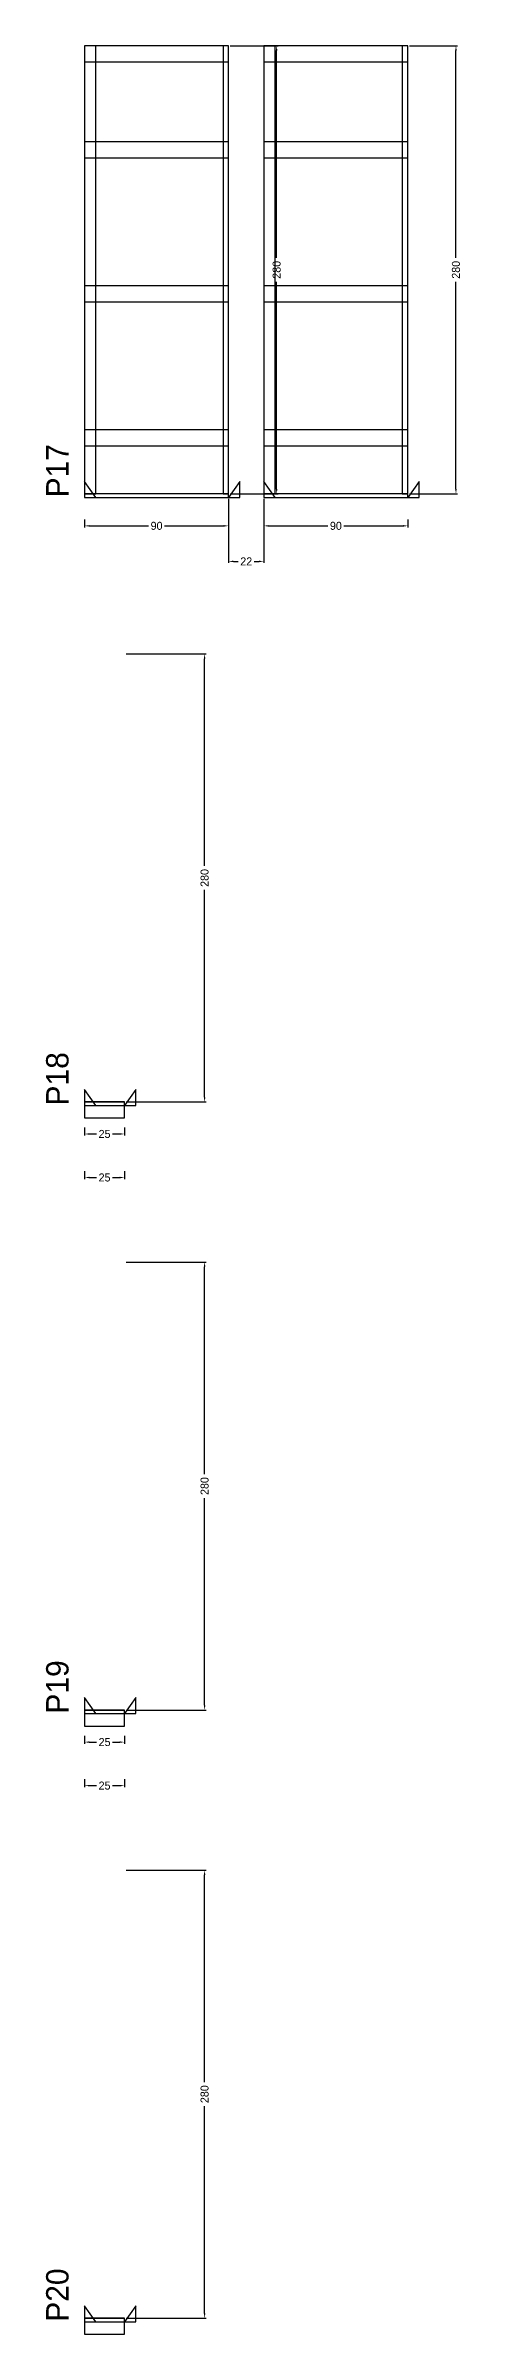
# Model space of a CAD drawing. Header units: centimetres. Extents: x -10500 to 4299, y -38766 to 295.
# Drawn here: x 3976 to 4235, y -7228 to -5798 of the extents above; entities that cross this region are included whole.
import ezdxf

# ---------------------------------------------------------------- set-up
doc = ezdxf.new("R2010")
doc.units = ezdxf.units.CM
for name, color, linetype in [('COTA', 241, 'Continuous'), ('NOMENCLATURA', 7, 'Continuous'), ('SARR_2.2x10', 60, 'Continuous'), ('SARR_2.2x7', 40, 'Continuous'), ('SARR_3.5x7', 81, 'Continuous')]:
    doc.layers.add(name, color=color, linetype=linetype)
doc.dimstyles.new('PAINEL-NOVA', dxfattribs={"dimtxt": 5, "dimasz": 3, "dimexe": 1, "dimexo": 1, "dimgap": 1, "dimtad": 1, "dimcen": 2.5, "dimazin": 3, "dimtfac": 1, "dimtmove": 0, "dimatfit": 3})

# ---------------------------------------------------------------- blocks, each defined once
blk = doc.blocks.new('_CLOSEDFILLED')
at = {"color": 0, "linetype": 'BYBLOCK'}
blk.add_solid([(-1, 0.16), (0, 0), (-1, -0.16)], dxfattribs=at)
blk = doc.blocks.new('*D493')
for p, q in [((4000, -6093.8), (4000, -6098.8)), ((4003, -6097.8), (4040, -6097.8)), ((4050, -6097.8), (4087, -6097.8)), ((4090, -6093.8), (4090, -6098.8))]:
    blk.add_line(p, q)
at = {"layer": 'Defpoints'}
for p in [(4000, -6092.8), (4000, -6097.8), (4090, -6092.8)]:
    blk.add_point(p, dxfattribs=at)
at = {"layer": 'SARR_2.2x10', "xscale": 3, "yscale": 3, "rotation": 180}
blk.add_blockref('_CLOSEDFILLED', (4000, -6097.8), dxfattribs=at)
at = {"layer": 'SARR_2.2x10', "xscale": 3, "yscale": 3}
blk.add_blockref('_CLOSEDFILLED', (4090, -6097.8), dxfattribs=at)
at = {"layer": 'SARR_2.2x10', "insert": (4045, -6097.8), "char_height": 5, "attachment_point": 5}
blk.add_mtext('90', dxfattribs=at)
blk = doc.blocks.new('*D494')
for p, q in [((4091, -5797.8), (4121, -5797.8)), ((4120, -5930.3), (4120, -5800.8)), ((4120, -6074.8), (4120, -5945.3)), ((4091, -6077.8), (4121, -6077.8))]:
    blk.add_line(p, q)
at = {"layer": 'Defpoints'}
for p in [(4090, -5797.8), (4090, -6077.8), (4120, -6077.8)]:
    blk.add_point(p, dxfattribs=at)
at = {"layer": 'SARR_2.2x10', "xscale": 3, "yscale": 3}
for p, rotation in [((4120, -5797.8), 90), ((4120, -6077.8), 270)]:
    blk.add_blockref('_CLOSEDFILLED', p, dxfattribs=dict(at, rotation=rotation))
at = {"layer": 'SARR_2.2x10', "insert": (4120, -5937.8), "char_height": 5, "attachment_point": 5, "rotation": 90}
blk.add_mtext('280', dxfattribs=at)
blk = doc.blocks.new('GRA-E')
at = {"layer": 'SARR_2.2x7'}
blk.add_lwpolyline([(0, 0), (7, 0), (0, 10)], close=True, dxfattribs=at)
blk = doc.blocks.new('GRA-D')
at = {"layer": 'SARR_2.2x7'}
blk.add_lwpolyline([(0, 0), (7, 0), (7, 10)], close=True, dxfattribs=at)
blk = doc.blocks.new('*D495')
for p, q in [((4112, -6093.8), (4112, -6098.8)), ((4115, -6097.8), (4152, -6097.8)), ((4162, -6097.8), (4199, -6097.8)), ((4202, -6093.8), (4202, -6098.8))]:
    blk.add_line(p, q)
at = {"layer": 'Defpoints'}
for p in [(4112, -6092.8), (4112, -6097.8), (4202, -6092.8)]:
    blk.add_point(p, dxfattribs=at)
at = {"layer": 'SARR_2.2x10', "xscale": 3, "yscale": 3, "rotation": 180}
blk.add_blockref('_CLOSEDFILLED', (4112, -6097.8), dxfattribs=at)
at = {"layer": 'SARR_2.2x10', "xscale": 3, "yscale": 3}
blk.add_blockref('_CLOSEDFILLED', (4202, -6097.8), dxfattribs=at)
at = {"layer": 'SARR_2.2x10', "insert": (4157, -6097.8), "char_height": 5, "attachment_point": 5}
blk.add_mtext('90', dxfattribs=at)
blk = doc.blocks.new('*D496')
for p, q in [((4203, -5797.8), (4233, -5797.8)), ((4232, -5930.3), (4232, -5800.8)), ((4232, -6074.8), (4232, -5945.3)), ((4203, -6077.8), (4233, -6077.8))]:
    blk.add_line(p, q)
at = {"layer": 'Defpoints'}
for p in [(4202, -5797.8), (4202, -6077.8), (4232, -6077.8)]:
    blk.add_point(p, dxfattribs=at)
at = {"layer": 'SARR_2.2x10', "xscale": 3, "yscale": 3}
for p, rotation in [((4232, -5797.8), 90), ((4232, -6077.8), 270)]:
    blk.add_blockref('_CLOSEDFILLED', p, dxfattribs=dict(at, rotation=rotation))
at = {"layer": 'SARR_2.2x10', "insert": (4232, -5937.8), "char_height": 5, "attachment_point": 5, "rotation": 90}
blk.add_mtext('280', dxfattribs=at)
blk = doc.blocks.new('*D497')
for p, q in [((4203, -5797.8), (4233, -5797.8)), ((4232, -5930.3), (4232, -5800.8)), ((4232, -6074.8), (4232, -5945.3)), ((4203, -6077.8), (4233, -6077.8))]:
    blk.add_line(p, q)
at = {"layer": 'Defpoints'}
for p in [(4202, -5797.8), (4202, -6077.8), (4232, -6077.8)]:
    blk.add_point(p, dxfattribs=at)
at = {"layer": 'SARR_2.2x10', "xscale": 3, "yscale": 3}
for p, rotation in [((4232, -5797.8), 90), ((4232, -6077.8), 270)]:
    blk.add_blockref('_CLOSEDFILLED', p, dxfattribs=dict(at, rotation=rotation))
at = {"layer": 'SARR_2.2x10', "insert": (4232, -5937.8), "char_height": 5, "attachment_point": 5, "rotation": 90}
blk.add_mtext('280', dxfattribs=at)
blk = doc.blocks.new('*D498')
for p, q in [((4203, -5797.8), (4233, -5797.8)), ((4232, -5930.3), (4232, -5800.8)), ((4232, -6074.8), (4232, -5945.3)), ((4203, -6077.8), (4233, -6077.8))]:
    blk.add_line(p, q)
at = {"layer": 'Defpoints'}
for p in [(4202, -5797.8), (4202, -6077.8), (4232, -6077.8)]:
    blk.add_point(p, dxfattribs=at)
at = {"layer": 'SARR_2.2x10', "xscale": 3, "yscale": 3}
for p, rotation in [((4232, -5797.8), 90), ((4232, -6077.8), 270)]:
    blk.add_blockref('_CLOSEDFILLED', p, dxfattribs=dict(at, rotation=rotation))
at = {"layer": 'SARR_2.2x10', "insert": (4232, -5937.8), "char_height": 5, "attachment_point": 5, "rotation": 90}
blk.add_mtext('280', dxfattribs=at)
blk = doc.blocks.new('*D499')
for p, q in [((4203, -5797.8), (4233, -5797.8)), ((4232, -5930.3), (4232, -5800.8)), ((4232, -6074.8), (4232, -5945.3)), ((4203, -6077.8), (4233, -6077.8))]:
    blk.add_line(p, q)
at = {"layer": 'Defpoints'}
for p in [(4202, -5797.8), (4202, -6077.8), (4232, -6077.8)]:
    blk.add_point(p, dxfattribs=at)
at = {"layer": 'SARR_2.2x10', "xscale": 3, "yscale": 3}
for p, rotation in [((4232, -5797.8), 90), ((4232, -6077.8), 270)]:
    blk.add_blockref('_CLOSEDFILLED', p, dxfattribs=dict(at, rotation=rotation))
at = {"layer": 'SARR_2.2x10', "insert": (4232, -5937.8), "char_height": 5, "attachment_point": 5, "rotation": 90}
blk.add_mtext('280', dxfattribs=at)
blk = doc.blocks.new('*D500')
for p, q in [((4203, -5797.8), (4233, -5797.8)), ((4232, -5930.3), (4232, -5800.8)), ((4232, -6074.8), (4232, -5945.3)), ((4203, -6077.8), (4233, -6077.8))]:
    blk.add_line(p, q)
at = {"layer": 'Defpoints'}
for p in [(4202, -5797.8), (4202, -6077.8), (4232, -6077.8)]:
    blk.add_point(p, dxfattribs=at)
at = {"layer": 'SARR_2.2x10', "xscale": 3, "yscale": 3}
for p, rotation in [((4232, -5797.8), 90), ((4232, -6077.8), 270)]:
    blk.add_blockref('_CLOSEDFILLED', p, dxfattribs=dict(at, rotation=rotation))
at = {"layer": 'SARR_2.2x10', "insert": (4232, -5937.8), "char_height": 5, "attachment_point": 5, "rotation": 90}
blk.add_mtext('280', dxfattribs=at)
blk = doc.blocks.new('*D501')
for p, q in [((4203, -5797.8), (4233, -5797.8)), ((4232, -5930.3), (4232, -5800.8)), ((4232, -6074.8), (4232, -5945.3)), ((4203, -6077.8), (4233, -6077.8))]:
    blk.add_line(p, q)
at = {"layer": 'Defpoints'}
for p in [(4202, -5797.8), (4202, -6077.8), (4232, -6077.8)]:
    blk.add_point(p, dxfattribs=at)
at = {"layer": 'SARR_2.2x10', "xscale": 3, "yscale": 3}
for p, rotation in [((4232, -5797.8), 90), ((4232, -6077.8), 270)]:
    blk.add_blockref('_CLOSEDFILLED', p, dxfattribs=dict(at, rotation=rotation))
at = {"layer": 'SARR_2.2x10', "insert": (4232, -5937.8), "char_height": 5, "attachment_point": 5, "rotation": 90}
blk.add_mtext('280', dxfattribs=at)
blk = doc.blocks.new('*D502')
for p, q in [((4203, -5797.8), (4233, -5797.8)), ((4232, -5930.3), (4232, -5800.8)), ((4232, -6074.8), (4232, -5945.3)), ((4203, -6077.8), (4233, -6077.8))]:
    blk.add_line(p, q)
at = {"layer": 'Defpoints'}
for p in [(4202, -5797.8), (4202, -6077.8), (4232, -6077.8)]:
    blk.add_point(p, dxfattribs=at)
at = {"layer": 'SARR_2.2x10', "xscale": 3, "yscale": 3}
for p, rotation in [((4232, -5797.8), 90), ((4232, -6077.8), 270)]:
    blk.add_blockref('_CLOSEDFILLED', p, dxfattribs=dict(at, rotation=rotation))
at = {"layer": 'SARR_2.2x10', "insert": (4232, -5937.8), "char_height": 5, "attachment_point": 5, "rotation": 90}
blk.add_mtext('280', dxfattribs=at)
blk = doc.blocks.new('*D503')
for p, q in [((4203, -5797.8), (4233, -5797.8)), ((4232, -5930.3), (4232, -5800.8)), ((4232, -6074.8), (4232, -5945.3)), ((4203, -6077.8), (4233, -6077.8))]:
    blk.add_line(p, q)
at = {"layer": 'Defpoints'}
for p in [(4202, -5797.8), (4202, -6077.8), (4232, -6077.8)]:
    blk.add_point(p, dxfattribs=at)
at = {"layer": 'SARR_2.2x10', "xscale": 3, "yscale": 3}
for p, rotation in [((4232, -5797.8), 90), ((4232, -6077.8), 270)]:
    blk.add_blockref('_CLOSEDFILLED', p, dxfattribs=dict(at, rotation=rotation))
at = {"layer": 'SARR_2.2x10', "insert": (4232, -5937.8), "char_height": 5, "attachment_point": 5, "rotation": 90}
blk.add_mtext('280', dxfattribs=at)
blk = doc.blocks.new('*D504')
for p, q in [((4203, -5797.8), (4233, -5797.8)), ((4232, -5930.3), (4232, -5800.8)), ((4232, -6074.8), (4232, -5945.3)), ((4203, -6077.8), (4233, -6077.8))]:
    blk.add_line(p, q)
at = {"layer": 'Defpoints'}
for p in [(4202, -5797.8), (4202, -6077.8), (4232, -6077.8)]:
    blk.add_point(p, dxfattribs=at)
at = {"layer": 'SARR_2.2x10', "xscale": 3, "yscale": 3}
for p, rotation in [((4232, -5797.8), 90), ((4232, -6077.8), 270)]:
    blk.add_blockref('_CLOSEDFILLED', p, dxfattribs=dict(at, rotation=rotation))
at = {"layer": 'SARR_2.2x10', "insert": (4232, -5937.8), "char_height": 5, "attachment_point": 5, "rotation": 90}
blk.add_mtext('280', dxfattribs=at)
blk = doc.blocks.new('*D505')
for p, q in [((4203, -5797.8), (4233, -5797.8)), ((4232, -5930.3), (4232, -5800.8)), ((4232, -6074.8), (4232, -5945.3)), ((4203, -6077.8), (4233, -6077.8))]:
    blk.add_line(p, q)
at = {"layer": 'Defpoints'}
for p in [(4202, -5797.8), (4202, -6077.8), (4232, -6077.8)]:
    blk.add_point(p, dxfattribs=at)
at = {"layer": 'SARR_2.2x10', "xscale": 3, "yscale": 3}
for p, rotation in [((4232, -5797.8), 90), ((4232, -6077.8), 270)]:
    blk.add_blockref('_CLOSEDFILLED', p, dxfattribs=dict(at, rotation=rotation))
at = {"layer": 'SARR_2.2x10', "insert": (4232, -5937.8), "char_height": 5, "attachment_point": 5, "rotation": 90}
blk.add_mtext('280', dxfattribs=at)
blk = doc.blocks.new('*D506')
for p, q in [((4090, -6081), (4090, -6121)), ((4112, -6081), (4112, -6121)), ((4093, -6120), (4096, -6120)), ((4106, -6120), (4109, -6120))]:
    blk.add_line(p, q)
at = {"layer": 'Defpoints'}
for p in [(4090, -6080), (4112, -6080), (4090, -6120)]:
    blk.add_point(p, dxfattribs=at)
at = {"layer": 'COTA', "xscale": 3, "yscale": 3, "rotation": 180}
blk.add_blockref('_CLOSEDFILLED', (4090, -6120), dxfattribs=at)
at = {"layer": 'COTA', "xscale": 3, "yscale": 3}
blk.add_blockref('_CLOSEDFILLED', (4112, -6120), dxfattribs=at)
at = {"layer": 'COTA', "insert": (4101, -6120), "char_height": 5, "attachment_point": 5}
blk.add_mtext('22', dxfattribs=at)
blk = doc.blocks.new('*D527')
for p, q in [((4000, -6473.8), (4000, -6478.8)), ((4003, -6477.8), (4007.5, -6477.8)), ((4017.5, -6477.8), (4022, -6477.8)), ((4025, -6473.8), (4025, -6478.8))]:
    blk.add_line(p, q)
at = {"layer": 'Defpoints'}
for p in [(4000, -6472.8), (4000, -6477.8), (4025, -6472.8)]:
    blk.add_point(p, dxfattribs=at)
at = {"layer": 'SARR_2.2x10', "xscale": 3, "yscale": 3, "rotation": 180}
blk.add_blockref('_CLOSEDFILLED', (4000, -6477.8), dxfattribs=at)
at = {"layer": 'SARR_2.2x10', "xscale": 3, "yscale": 3}
blk.add_blockref('_CLOSEDFILLED', (4025, -6477.8), dxfattribs=at)
at = {"layer": 'SARR_2.2x10', "insert": (4012.5, -6477.8), "char_height": 5, "attachment_point": 5}
blk.add_mtext('25', dxfattribs=at)
blk = doc.blocks.new('*D528')
for p, q in [((4026, -6177.8), (4076, -6177.8)), ((4075, -6310.3), (4075, -6180.8)), ((4075, -6454.8), (4075, -6325.3)), ((4026, -6457.8), (4076, -6457.8))]:
    blk.add_line(p, q)
at = {"layer": 'Defpoints'}
for p in [(4025, -6177.8), (4025, -6457.8), (4075, -6457.8)]:
    blk.add_point(p, dxfattribs=at)
at = {"layer": 'SARR_2.2x10', "xscale": 3, "yscale": 3}
for p, rotation in [((4075, -6177.8), 90), ((4075, -6457.8), 270)]:
    blk.add_blockref('_CLOSEDFILLED', p, dxfattribs=dict(at, rotation=rotation))
at = {"layer": 'SARR_2.2x10', "insert": (4075, -6317.8), "char_height": 5, "attachment_point": 5, "rotation": 90}
blk.add_mtext('280', dxfattribs=at)
blk = doc.blocks.new('*D529')
for p, q in [((4026, -6177.8), (4076, -6177.8)), ((4075, -6310.3), (4075, -6180.8)), ((4075, -6454.8), (4075, -6325.3)), ((4026, -6457.8), (4076, -6457.8))]:
    blk.add_line(p, q)
at = {"layer": 'Defpoints'}
for p in [(4025, -6177.8), (4025, -6457.8), (4075, -6457.8)]:
    blk.add_point(p, dxfattribs=at)
at = {"layer": 'SARR_2.2x10', "xscale": 3, "yscale": 3}
for p, rotation in [((4075, -6177.8), 90), ((4075, -6457.8), 270)]:
    blk.add_blockref('_CLOSEDFILLED', p, dxfattribs=dict(at, rotation=rotation))
at = {"layer": 'SARR_2.2x10', "insert": (4075, -6317.8), "char_height": 5, "attachment_point": 5, "rotation": 90}
blk.add_mtext('280', dxfattribs=at)
blk = doc.blocks.new('*D530')
for p, q in [((4026, -6177.8), (4076, -6177.8)), ((4075, -6310.3), (4075, -6180.8)), ((4075, -6454.8), (4075, -6325.3)), ((4026, -6457.8), (4076, -6457.8))]:
    blk.add_line(p, q)
at = {"layer": 'Defpoints'}
for p in [(4025, -6177.8), (4025, -6457.8), (4075, -6457.8)]:
    blk.add_point(p, dxfattribs=at)
at = {"layer": 'SARR_2.2x10', "xscale": 3, "yscale": 3}
for p, rotation in [((4075, -6177.8), 90), ((4075, -6457.8), 270)]:
    blk.add_blockref('_CLOSEDFILLED', p, dxfattribs=dict(at, rotation=rotation))
at = {"layer": 'SARR_2.2x10', "insert": (4075, -6317.8), "char_height": 5, "attachment_point": 5, "rotation": 90}
blk.add_mtext('280', dxfattribs=at)
blk = doc.blocks.new('*D531')
for p, q in [((4026, -6177.8), (4076, -6177.8)), ((4075, -6310.3), (4075, -6180.8)), ((4075, -6454.8), (4075, -6325.3)), ((4026, -6457.8), (4076, -6457.8))]:
    blk.add_line(p, q)
at = {"layer": 'Defpoints'}
for p in [(4025, -6177.8), (4025, -6457.8), (4075, -6457.8)]:
    blk.add_point(p, dxfattribs=at)
at = {"layer": 'SARR_2.2x10', "xscale": 3, "yscale": 3}
for p, rotation in [((4075, -6177.8), 90), ((4075, -6457.8), 270)]:
    blk.add_blockref('_CLOSEDFILLED', p, dxfattribs=dict(at, rotation=rotation))
at = {"layer": 'SARR_2.2x10', "insert": (4075, -6317.8), "char_height": 5, "attachment_point": 5, "rotation": 90}
blk.add_mtext('280', dxfattribs=at)
blk = doc.blocks.new('*D532')
for p, q in [((4000, -6501), (4000, -6506)), ((4003, -6505), (4007.5, -6505)), ((4017.5, -6505), (4022, -6505)), ((4025, -6501), (4025, -6506))]:
    blk.add_line(p, q)
at = {"layer": 'Defpoints'}
for p in [(4000, -6500), (4000, -6505), (4025, -6500)]:
    blk.add_point(p, dxfattribs=at)
at = {"layer": 'SARR_2.2x10', "xscale": 3, "yscale": 3, "rotation": 180}
blk.add_blockref('_CLOSEDFILLED', (4000, -6505), dxfattribs=at)
at = {"layer": 'SARR_2.2x10', "xscale": 3, "yscale": 3}
blk.add_blockref('_CLOSEDFILLED', (4025, -6505), dxfattribs=at)
at = {"layer": 'SARR_2.2x10', "insert": (4012.5, -6505), "char_height": 5, "attachment_point": 5}
blk.add_mtext('25', dxfattribs=at)
blk = doc.blocks.new('*D553')
for p, q in [((4000, -6853.8), (4000, -6858.8)), ((4003, -6857.8), (4007.5, -6857.8)), ((4017.5, -6857.8), (4022, -6857.8)), ((4025, -6853.8), (4025, -6858.8))]:
    blk.add_line(p, q)
at = {"layer": 'Defpoints'}
for p in [(4000, -6852.8), (4000, -6857.8), (4025, -6852.8)]:
    blk.add_point(p, dxfattribs=at)
at = {"layer": 'SARR_2.2x10', "xscale": 3, "yscale": 3, "rotation": 180}
blk.add_blockref('_CLOSEDFILLED', (4000, -6857.8), dxfattribs=at)
at = {"layer": 'SARR_2.2x10', "xscale": 3, "yscale": 3}
blk.add_blockref('_CLOSEDFILLED', (4025, -6857.8), dxfattribs=at)
at = {"layer": 'SARR_2.2x10', "insert": (4012.5, -6857.8), "char_height": 5, "attachment_point": 5}
blk.add_mtext('25', dxfattribs=at)
blk = doc.blocks.new('*D554')
for p, q in [((4026, -6557.8), (4076, -6557.8)), ((4075, -6690.3), (4075, -6560.8)), ((4075, -6834.8), (4075, -6705.3)), ((4026, -6837.8), (4076, -6837.8))]:
    blk.add_line(p, q)
at = {"layer": 'Defpoints'}
for p in [(4025, -6557.8), (4025, -6837.8), (4075, -6837.8)]:
    blk.add_point(p, dxfattribs=at)
at = {"layer": 'SARR_2.2x10', "xscale": 3, "yscale": 3}
for p, rotation in [((4075, -6557.8), 90), ((4075, -6837.8), 270)]:
    blk.add_blockref('_CLOSEDFILLED', p, dxfattribs=dict(at, rotation=rotation))
at = {"layer": 'SARR_2.2x10', "insert": (4075, -6697.8), "char_height": 5, "attachment_point": 5, "rotation": 90}
blk.add_mtext('280', dxfattribs=at)
blk = doc.blocks.new('*D555')
for p, q in [((4026, -6557.8), (4076, -6557.8)), ((4075, -6690.3), (4075, -6560.8)), ((4075, -6834.8), (4075, -6705.3)), ((4026, -6837.8), (4076, -6837.8))]:
    blk.add_line(p, q)
at = {"layer": 'Defpoints'}
for p in [(4025, -6557.8), (4025, -6837.8), (4075, -6837.8)]:
    blk.add_point(p, dxfattribs=at)
at = {"layer": 'SARR_2.2x10', "xscale": 3, "yscale": 3}
for p, rotation in [((4075, -6557.8), 90), ((4075, -6837.8), 270)]:
    blk.add_blockref('_CLOSEDFILLED', p, dxfattribs=dict(at, rotation=rotation))
at = {"layer": 'SARR_2.2x10', "insert": (4075, -6697.8), "char_height": 5, "attachment_point": 5, "rotation": 90}
blk.add_mtext('280', dxfattribs=at)
blk = doc.blocks.new('*D556')
for p, q in [((4026, -6557.8), (4076, -6557.8)), ((4075, -6690.3), (4075, -6560.8)), ((4075, -6834.8), (4075, -6705.3)), ((4026, -6837.8), (4076, -6837.8))]:
    blk.add_line(p, q)
at = {"layer": 'Defpoints'}
for p in [(4025, -6557.8), (4025, -6837.8), (4075, -6837.8)]:
    blk.add_point(p, dxfattribs=at)
at = {"layer": 'SARR_2.2x10', "xscale": 3, "yscale": 3}
for p, rotation in [((4075, -6557.8), 90), ((4075, -6837.8), 270)]:
    blk.add_blockref('_CLOSEDFILLED', p, dxfattribs=dict(at, rotation=rotation))
at = {"layer": 'SARR_2.2x10', "insert": (4075, -6697.8), "char_height": 5, "attachment_point": 5, "rotation": 90}
blk.add_mtext('280', dxfattribs=at)
blk = doc.blocks.new('*D557')
for p, q in [((4026, -6557.8), (4076, -6557.8)), ((4075, -6690.3), (4075, -6560.8)), ((4075, -6834.8), (4075, -6705.3)), ((4026, -6837.8), (4076, -6837.8))]:
    blk.add_line(p, q)
at = {"layer": 'Defpoints'}
for p in [(4025, -6557.8), (4025, -6837.8), (4075, -6837.8)]:
    blk.add_point(p, dxfattribs=at)
at = {"layer": 'SARR_2.2x10', "xscale": 3, "yscale": 3}
for p, rotation in [((4075, -6557.8), 90), ((4075, -6837.8), 270)]:
    blk.add_blockref('_CLOSEDFILLED', p, dxfattribs=dict(at, rotation=rotation))
at = {"layer": 'SARR_2.2x10', "insert": (4075, -6697.8), "char_height": 5, "attachment_point": 5, "rotation": 90}
blk.add_mtext('280', dxfattribs=at)
blk = doc.blocks.new('*D558')
for p, q in [((4000, -6881), (4000, -6886)), ((4003, -6885), (4007.5, -6885)), ((4017.5, -6885), (4022, -6885)), ((4025, -6881), (4025, -6886))]:
    blk.add_line(p, q)
at = {"layer": 'Defpoints'}
for p in [(4000, -6880), (4000, -6885), (4025, -6880)]:
    blk.add_point(p, dxfattribs=at)
at = {"layer": 'SARR_2.2x10', "xscale": 3, "yscale": 3, "rotation": 180}
blk.add_blockref('_CLOSEDFILLED', (4000, -6885), dxfattribs=at)
at = {"layer": 'SARR_2.2x10', "xscale": 3, "yscale": 3}
blk.add_blockref('_CLOSEDFILLED', (4025, -6885), dxfattribs=at)
at = {"layer": 'SARR_2.2x10', "insert": (4012.5, -6885), "char_height": 5, "attachment_point": 5}
blk.add_mtext('25', dxfattribs=at)
blk = doc.blocks.new('*D580')
for p, q in [((4026, -6937.8), (4076, -6937.8)), ((4075, -7070.3), (4075, -6940.8)), ((4075, -7214.8), (4075, -7085.3)), ((4026, -7217.8), (4076, -7217.8))]:
    blk.add_line(p, q)
at = {"layer": 'Defpoints'}
for p in [(4025, -6937.8), (4025, -7217.8), (4075, -7217.8)]:
    blk.add_point(p, dxfattribs=at)
at = {"layer": 'SARR_2.2x10', "xscale": 3, "yscale": 3}
for p, rotation in [((4075, -6937.8), 90), ((4075, -7217.8), 270)]:
    blk.add_blockref('_CLOSEDFILLED', p, dxfattribs=dict(at, rotation=rotation))
at = {"layer": 'SARR_2.2x10', "insert": (4075, -7077.8), "char_height": 5, "attachment_point": 5, "rotation": 90}
blk.add_mtext('280', dxfattribs=at)
blk = doc.blocks.new('*D581')
for p, q in [((4026, -6937.8), (4076, -6937.8)), ((4075, -7070.3), (4075, -6940.8)), ((4075, -7214.8), (4075, -7085.3)), ((4026, -7217.8), (4076, -7217.8))]:
    blk.add_line(p, q)
at = {"layer": 'Defpoints'}
for p in [(4025, -6937.8), (4025, -7217.8), (4075, -7217.8)]:
    blk.add_point(p, dxfattribs=at)
at = {"layer": 'SARR_2.2x10', "xscale": 3, "yscale": 3}
for p, rotation in [((4075, -6937.8), 90), ((4075, -7217.8), 270)]:
    blk.add_blockref('_CLOSEDFILLED', p, dxfattribs=dict(at, rotation=rotation))
at = {"layer": 'SARR_2.2x10', "insert": (4075, -7077.8), "char_height": 5, "attachment_point": 5, "rotation": 90}
blk.add_mtext('280', dxfattribs=at)
blk = doc.blocks.new('*D582')
for p, q in [((4026, -6937.8), (4076, -6937.8)), ((4075, -7070.3), (4075, -6940.8)), ((4075, -7214.8), (4075, -7085.3)), ((4026, -7217.8), (4076, -7217.8))]:
    blk.add_line(p, q)
at = {"layer": 'Defpoints'}
for p in [(4025, -6937.8), (4025, -7217.8), (4075, -7217.8)]:
    blk.add_point(p, dxfattribs=at)
at = {"layer": 'SARR_2.2x10', "xscale": 3, "yscale": 3}
for p, rotation in [((4075, -6937.8), 90), ((4075, -7217.8), 270)]:
    blk.add_blockref('_CLOSEDFILLED', p, dxfattribs=dict(at, rotation=rotation))
at = {"layer": 'SARR_2.2x10', "insert": (4075, -7077.8), "char_height": 5, "attachment_point": 5, "rotation": 90}
blk.add_mtext('280', dxfattribs=at)
blk = doc.blocks.new('*D583')
for p, q in [((4026, -6937.8), (4076, -6937.8)), ((4075, -7070.3), (4075, -6940.8)), ((4075, -7214.8), (4075, -7085.3)), ((4026, -7217.8), (4076, -7217.8))]:
    blk.add_line(p, q)
at = {"layer": 'Defpoints'}
for p in [(4025, -6937.8), (4025, -7217.8), (4075, -7217.8)]:
    blk.add_point(p, dxfattribs=at)
at = {"layer": 'SARR_2.2x10', "xscale": 3, "yscale": 3}
for p, rotation in [((4075, -6937.8), 90), ((4075, -7217.8), 270)]:
    blk.add_blockref('_CLOSEDFILLED', p, dxfattribs=dict(at, rotation=rotation))
at = {"layer": 'SARR_2.2x10', "insert": (4075, -7077.8), "char_height": 5, "attachment_point": 5, "rotation": 90}
blk.add_mtext('280', dxfattribs=at)

msp = doc.modelspace()

# ---------------------------------------------------------------- linework, layer by layer
at = {"layer": 'SARR_2.2x10'}
for p, q in [((4090, -5797.8), (4000, -5797.8)), ((4000, -5797.8), (4000, -5807.8)), ((4090, -5807.8), (4090, -5797.8)), ((4202, -5797.8), (4112, -5797.8)), ((4112, -5797.8), (4112, -5807.8)), ((4202, -5807.8), (4202, -5797.8)), ((4000, -5807.8), (4090, -5807.8)), ((4112, -5807.8), (4202, -5807.8)), ((4090, -5857.8), (4000, -5857.8)), ((4000, -5857.8), (4000, -5867.8)), ((4090, -5867.8), (4090, -5857.8)), ((4202, -5857.8), (4112, -5857.8)), ((4112, -5857.8), (4112, -5867.8)), ((4202, -5867.8), (4202, -5857.8)), ((4000, -5867.8), (4090, -5867.8)), ((4112, -5867.8), (4202, -5867.8)), ((4090, -5947.8), (4000, -5947.8)), ((4000, -5947.8), (4000, -5957.8)), ((4090, -5957.8), (4090, -5947.8)), ((4202, -5947.8), (4112, -5947.8)), ((4112, -5947.8), (4112, -5957.8)), ((4202, -5957.8), (4202, -5947.8)), ((4000, -5957.8), (4090, -5957.8)), ((4112, -5957.8), (4202, -5957.8)), ((4090, -6037.8), (4000, -6037.8)), ((4000, -6037.8), (4000, -6047.8)), ((4000, -6047.8), (4090, -6047.8)), ((4090, -6047.8), (4090, -6037.8)), ((4202, -6037.8), (4112, -6037.8)), ((4112, -6037.8), (4112, -6047.8)), ((4112, -6047.8), (4202, -6047.8)), ((4202, -6047.8), (4202, -6037.8)), ((4025, -6457.8), (4000, -6457.8)), ((4000, -6457.8), (4000, -6467.8)), ((4025, -6467.8), (4025, -6457.8)), ((4000, -6467.8), (4025, -6467.8)), ((4025, -6837.8), (4000, -6837.8)), ((4000, -6837.8), (4000, -6847.8)), ((4000, -6847.8), (4025, -6847.8)), ((4025, -6847.8), (4025, -6837.8)), ((4025, -7217.8), (4000, -7217.8)), ((4000, -7217.8), (4000, -7227.8)), ((4025, -7227.8), (4025, -7217.8)), ((4000, -7227.8), (4025, -7227.8))]:
    msp.add_line(p, q, dxfattribs=at)
at = {"layer": 'SARR_2.2x7'}
for p, q in [((4007, -5797.8), (4000, -5797.8)), ((4000, -5797.8), (4000, -6077.8)), ((4007, -6077.8), (4007, -5797.8)), ((4202, -5797.8), (4198.5, -5797.8)), ((4198.5, -5797.8), (4198.5, -6077.8)), ((4202, -6077.8), (4202, -5797.8)), ((4090, -6077.8), (4000, -6077.8)), ((4000, -6077.8), (4000, -6080)), ((4000, -6077.8), (4007, -6077.8)), ((4000, -6080), (4090, -6080)), ((4090, -6080), (4090, -6077.8)), ((4202, -6077.8), (4112, -6077.8)), ((4112, -6077.8), (4112, -6080)), ((4112, -6080), (4202, -6080)), ((4198.5, -6077.8), (4202, -6077.8)), ((4202, -6080), (4202, -6077.8)), ((4025, -6457.8), (4000, -6457.8)), ((4000, -6457.8), (4000, -6460)), ((4000, -6457.8), (4007, -6457.8)), ((4000, -6457.8), (4007, -6457.8)), ((4000, -6457.8), (4007, -6457.8)), ((4000, -6457.8), (4007, -6457.8)), ((4000, -6460), (4025, -6460)), ((4007, -6457.8), (4025, -6457.8)), ((4007, -6457.8), (4025, -6457.8)), ((4007, -6457.8), (4025, -6457.8)), ((4007, -6457.8), (4025, -6457.8)), ((4025, -6460), (4025, -6457.8)), ((4025, -6837.8), (4000, -6837.8)), ((4000, -6837.8), (4000, -6840)), ((4000, -6837.8), (4007, -6837.8)), ((4000, -6837.8), (4007, -6837.8)), ((4000, -6837.8), (4007, -6837.8)), ((4000, -6837.8), (4007, -6837.8)), ((4000, -6840), (4025, -6840)), ((4007, -6837.8), (4025, -6837.8)), ((4007, -6837.8), (4025, -6837.8)), ((4007, -6837.8), (4025, -6837.8)), ((4007, -6837.8), (4025, -6837.8)), ((4025, -6840), (4025, -6837.8)), ((4025, -7217.8), (4000, -7217.8)), ((4000, -7217.8), (4000, -7220)), ((4000, -7217.8), (4007, -7217.8)), ((4000, -7217.8), (4007, -7217.8)), ((4000, -7217.8), (4007, -7217.8)), ((4000, -7217.8), (4007, -7217.8)), ((4000, -7220), (4025, -7220)), ((4007, -7217.8), (4025, -7217.8)), ((4007, -7217.8), (4025, -7217.8)), ((4007, -7217.8), (4025, -7217.8)), ((4007, -7217.8), (4025, -7217.8)), ((4025, -7220), (4025, -7217.8))]:
    msp.add_line(p, q, dxfattribs=at)
at = {"layer": 'SARR_3.5x7'}
for p, q in [((4090, -5797.8), (4086.5, -5797.8)), ((4086.5, -5797.8), (4086.5, -6077.8)), ((4090, -6077.8), (4090, -5797.8)), ((4119, -5797.8), (4112, -5797.8)), ((4112, -5797.8), (4112, -6077.8)), ((4119, -6077.8), (4119, -5797.8)), ((4086.5, -6077.8), (4090, -6077.8)), ((4112, -6077.8), (4119, -6077.8))]:
    msp.add_line(p, q, dxfattribs=at)

# ---------------------------------------------------------------- block references
at = {"layer": 'SARR_2.2x7'}
for name, p in [('GRA-E', (4000, -6080)), ('GRA-D', (4090, -6080)), ('GRA-E', (4112, -6080)), ('GRA-D', (4202, -6080)), ('GRA-E', (4000, -6460)), ('GRA-D', (4025, -6460)), ('GRA-E', (4000, -6840)), ('GRA-D', (4025, -6840)), ('GRA-E', (4000, -7220)), ('GRA-D', (4025, -7220))]:
    msp.add_blockref(name, p, dxfattribs=at)

# ---------------------------------------------------------------- texts
at = {"layer": 'NOMENCLATURA'}
for s, p in [('P17', (3990, -6080)), ('P18', (3990, -6460)), ('P19', (3990, -6840)), ('P20', (3990, -7220))]:
    msp.add_text(s, height=14, rotation=90, dxfattribs=at).set_placement(p)

# ---------------------------------------------------------------- dimensions: what is measured, and where the dimension line sits
at = {"layer": 'COTA'}
dim = msp.add_linear_dim(base=(4090, -6120), p1=(4090, -6080), p2=(4112, -6080), dimstyle='PAINEL-NOVA', dxfattribs=at)
dim.commit()
dim.dimension.update_dxf_attribs({"geometry": '*D506', "text_midpoint": (4101, -6120)})
at = {"layer": 'SARR_2.2x10'}
for base, p1, p2, picture, middle in [((4120, -6077.8), (4090, -6077.8), (4090, -5797.8), '*D494', (4120, -5937.8)), ((4232, -6077.8), (4202, -6077.8), (4202, -5797.8), '*D496', (4232, -5937.8)), ((4232, -6077.8), (4202, -6077.8), (4202, -5797.8), '*D497', (4232, -5937.8)), ((4232, -6077.8), (4202, -6077.8), (4202, -5797.8), '*D498', (4232, -5937.8)), ((4232, -6077.8), (4202, -6077.8), (4202, -5797.8), '*D499', (4232, -5937.8)), ((4232, -6077.8), (4202, -6077.8), (4202, -5797.8), '*D500', (4232, -5937.8)), ((4232, -6077.8), (4202, -6077.8), (4202, -5797.8), '*D501', (4232, -5937.8)), ((4232, -6077.8), (4202, -6077.8), (4202, -5797.8), '*D502', (4232, -5937.8)), ((4232, -6077.8), (4202, -6077.8), (4202, -5797.8), '*D503', (4232, -5937.8)), ((4232, -6077.8), (4202, -6077.8), (4202, -5797.8), '*D504', (4232, -5937.8)), ((4232, -6077.8), (4202, -6077.8), (4202, -5797.8), '*D505', (4232, -5937.8)), ((4075, -6457.8), (4025, -6457.8), (4025, -6177.8), '*D528', (4075, -6317.8)), ((4075, -6457.8), (4025, -6457.8), (4025, -6177.8), '*D529', (4075, -6317.8)), ((4075, -6457.8), (4025, -6457.8), (4025, -6177.8), '*D530', (4075, -6317.8)), ((4075, -6457.8), (4025, -6457.8), (4025, -6177.8), '*D531', (4075, -6317.8)), ((4075, -6837.8), (4025, -6837.8), (4025, -6557.8), '*D554', (4075, -6697.8)), ((4075, -6837.8), (4025, -6837.8), (4025, -6557.8), '*D555', (4075, -6697.8)), ((4075, -6837.8), (4025, -6837.8), (4025, -6557.8), '*D556', (4075, -6697.8)), ((4075, -6837.8), (4025, -6837.8), (4025, -6557.8), '*D557', (4075, -6697.8)), ((4075, -7217.8), (4025, -7217.8), (4025, -6937.8), '*D580', (4075, -7077.8)), ((4075, -7217.8), (4025, -7217.8), (4025, -6937.8), '*D581', (4075, -7077.8)), ((4075, -7217.8), (4025, -7217.8), (4025, -6937.8), '*D582', (4075, -7077.8)), ((4075, -7217.8), (4025, -7217.8), (4025, -6937.8), '*D583', (4075, -7077.8))]:
    dim = msp.add_linear_dim(base=base, p1=p1, p2=p2, angle=90, dimstyle='PAINEL-NOVA', dxfattribs=at)
    dim.commit()
    dim.dimension.update_dxf_attribs({"geometry": picture, "text_midpoint": middle})
for base, p1, p2, picture, middle in [((4000, -6097.8), (4000, -6092.8), (4090, -6092.8), '*D493', (4045, -6097.8)), ((4112, -6097.8), (4112, -6092.8), (4202, -6092.8), '*D495', (4157, -6097.8)), ((4000, -6477.8), (4000, -6472.8), (4025, -6472.8), '*D527', (4012.5, -6477.8)), ((4000, -6505), (4000, -6500), (4025, -6500), '*D532', (4012.5, -6505)), ((4000, -6857.8), (4000, -6852.8), (4025, -6852.8), '*D553', (4012.5, -6857.8)), ((4000, -6885), (4000, -6880), (4025, -6880), '*D558', (4012.5, -6885))]:
    dim = msp.add_linear_dim(base=base, p1=p1, p2=p2, dimstyle='PAINEL-NOVA', dxfattribs=at)
    dim.commit()
    dim.dimension.update_dxf_attribs({"geometry": picture, "text_midpoint": middle})

doc.saveas('drawing.dxf')
